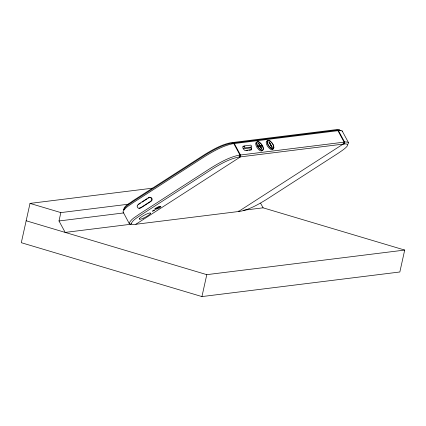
<?xml version="1.0" encoding="UTF-8"?>
<svg xmlns="http://www.w3.org/2000/svg" width="426" height="426" viewBox="0 0 426 426"><rect width="100%" height="100%" fill="white"/><g stroke="black" fill="none" stroke-linecap="round" stroke-linejoin="round"><path stroke-width="0.64" d="M123.705 209.959C125.372 205.971 129.845 203.963 133.125 201.45L205.241 154.984C213.224 150.144 221.568 145.309 230.791 143.36L337.823 130.063L340.166 130.436M339.985 130.324L339.394 129.547L337.552 129.477L230.471 142.774C221.248 144.728 212.909 149.558 204.922 154.398L132.811 200.87C129.776 203.484 124.088 205.529 123.551 209.837M342.275 131.394L341.647 130.553L339.698 130.473L232.58 143.775C222.707 145.868 213.783 151.044 205.236 156.22L133.082 202.712C129.563 205.385 124.85 207.547 122.997 211.77L129.334 223.73L130.729 224.198M250.371 147.652L250.344 147.822A1.31 0.522 57.2 0 1 250.211 147.966L243.581 148.791A1.31 0.522 57.2 0 1 243.321 148.695L243.028 148.466M263.337 148.674L262.895 149.883A5.794 2.311 57.2 0 1 261.713 150.032L260.1 149.073L258.491 147.274A4.425 1.768 57.2 0 1 257.32 145.106L256.894 143.152L257.336 141.943A5.794 2.311 57.2 0 1 258.518 141.794M152.716 188.154L30.012 203.404L21.3 242.698L201.935 296.581L399.838 271.99L404.7 250.067L263.092 207.824L243.177 210.3M131.128 224.225L65.189 232.415L58.996 220.972L60.849 212.601L128.796 204.16M201.935 296.581L206.796 274.658L404.7 250.067M273.843 147.753L273.433 148.573A5.794 2.311 57.2 0 1 272.251 148.722L270.638 147.763L269.03 145.964A4.425 1.768 57.2 0 1 267.858 143.796L267.432 141.842L267.874 140.633A5.794 2.311 57.2 0 1 269.062 140.484M239.444 156.997L239.982 155.075L233.789 143.626L231.989 143.211M239.95 156.933L240.488 155.011L234.295 143.562L232.495 143.147M343.574 144.057L344.112 142.14L337.919 130.691L336.119 130.276M344.08 143.999L344.618 142.076L338.425 130.628L336.625 130.212M262.341 150.282L262.001 150.799A6.129 2.444 57.2 0 1 260.744 150.953L259.04 149.941L257.336 148.035A4.686 1.869 57.2 0 1 256.095 145.74L255.648 143.674L256.117 142.39A6.129 2.444 57.2 0 1 256.66 142.162M272.88 148.972L272.539 149.489A6.129 2.444 57.2 0 1 271.282 149.643L269.578 148.631L267.874 146.725A4.686 1.869 57.2 0 1 266.633 144.43L266.186 142.364L266.655 141.086A6.129 2.444 57.2 0 1 267.198 140.857M347.797 144.286L348.303 143.45L348.324 142.327L342.131 130.878M138.386 204.613L140.452 203.197M157.285 208.176L158.211 207.579A2.348 0.405 -28.4 0 0 157.641 207.142A2.348 0.405 -28.4 0 0 154.686 209.044A2.348 0.405 -28.4 0 0 157.231 208.213M142.092 202.137L147.029 198.958M148.12 198.25C150.266 195.199 154.09 199.384 151.214 201.237L140.804 207.947L139.014 208.128M258.523 146.4L258.502 145.916L259.913 145.74L258.518 143.157L260.116 145.719L261.527 145.543C262.411 146.8 257.932 145.985 261.729 145.91M258.72 143.131L258.342 143.269M135.846 224.273L240.456 156.869M258.518 143.157L260.116 145.719M258.997 146.342C261.276 144.962 262.869 152.625 260.318 146.086M259.94 145.83L261.527 145.543M268.881 141.959L271.873 147.502L272.251 147.359L269.056 141.847L272.251 147.359M238.464 211.525L343.074 144.121M153.807 210.252C156.651 209.549 149.324 212.888 154.074 210.082M244.87 146.193L243.022 146.422A1.997 0.799 57.2 0 0 242.777 146.571L242.772 147.407A1.55 0.618 57.2 0 0 243.012 147.971L243.64 149.127A1.55 0.618 57.2 0 0 244.002 149.675L244.854 150.41A1.997 0.799 57.2 0 0 245.222 150.479L251.388 149.718A1.997 0.799 57.2 0 0 251.633 149.569L251.633 148.727A1.55 0.618 57.2 0 0 251.393 148.163L250.77 147.007M258.326 146.033L259.738 145.857M260.116 146.113L258.699 146.288L258.502 145.916M246.1 150.554L247.948 150.325M249.183 150.176L251.031 149.941A1.997 0.799 57.2 0 0 251.276 149.798L251.281 148.956A1.55 0.618 57.2 0 0 251.042 148.392M158.754 206.855L160.272 206.669M58.996 220.972L123.641 212.936M155.298 209.081L156.816 208.894M238.272 211.126L239.476 211.403M30.012 203.404L60.849 212.601M26.162 220.774L206.796 274.658M123.689 212.633L123.141 212.281M269.44 140.628L268.79 140.362A6.129 2.444 57.2 0 0 267.533 140.516L267.07 141.799L267.517 143.86A4.686 1.869 57.2 0 0 268.758 146.155L270.462 148.062L272.166 149.073A6.129 2.444 57.2 0 0 273.417 148.919L273.849 146.927M258.896 141.938L258.252 141.666A6.129 2.444 57.2 0 0 256.995 141.826L256.532 143.104L256.979 145.17A4.686 1.869 57.2 0 0 258.22 147.465L259.919 149.372L261.628 150.383A6.129 2.444 57.2 0 0 262.879 150.229L263.348 148.946L262.911 146.725A4.425 1.768 57.2 0 0 261.74 144.552L259.072 142.039M269.189 140.511L269.839 140.836M258.651 141.815L260.552 143.136M348.324 142.327L345.891 141.917L238.773 155.224C228.9 157.316 219.97 162.487 211.429 167.668L139.275 214.161C135.756 216.834 131.043 218.991 129.19 223.219L129.334 223.73M269.615 140.729L270.249 141.107M270.052 141.017L272.278 143.248A4.425 1.768 57.2 0 1 273.449 145.415L273.886 147.641M270.494 141.373L272.198 143.28A4.686 1.869 57.2 0 1 273.439 145.575L273.63 146.134M260.84 143.551L261.66 144.59M261.351 145.655L261.553 146.022M259.94 146.225L261.058 148.291M260.616 203.245L263.092 207.824M263.321 148.488L262.901 146.885A4.686 1.869 57.2 0 0 262.027 145.149M139.403 218.639A6.342 1.097 -28.4 0 1 146.406 214.129A6.619 1.145 -28.4 0 1 150.389 213.639M150.405 213.628A6.342 1.097 -28.4 0 1 143.408 218.139M158.078 207.702A2.354 0.41 -28.4 0 1 160.9 206.695A2.354 0.41 -28.4 0 1 157.849 208.66A2.354 0.41 -28.4 0 1 157.556 208.037M143.413 218.133A6.619 1.145 -28.4 0 1 139.419 218.629M131.16 223.703L131.756 224.481L133.636 224.55L240.674 211.253C249.897 209.299 258.241 204.469 266.223 199.629L338.414 153.11C339.778 152.013 352.829 144.158 345.284 143.85L238.246 157.146C229.023 159.095 220.679 163.925 212.696 168.765L140.58 215.236C137.294 217.734 132.88 219.747 131.16 223.703M137.193 205.955C136.858 207.569 138.801 209.028 140.197 208.021L150.612 201.312C152.891 200.071 150.921 196.077 148.615 197.621L138.2 204.331L137.193 205.955M243.805 146.182L243.896 146.725A1.022 0.41 57.2 0 0 244.167 147.226L244.732 147.785A1.31 0.522 57.2 0 0 244.993 147.881L251.622 147.055A1.31 0.522 57.2 0 0 251.755 146.911L251.681 146.294A1.022 0.41 57.2 0 0 251.415 145.793L250.845 145.234A1.31 0.522 57.2 0 0 250.584 145.138L243.954 145.958A1.31 0.522 57.2 0 0 243.821 146.107L243.805 146.182"/></g></svg>
